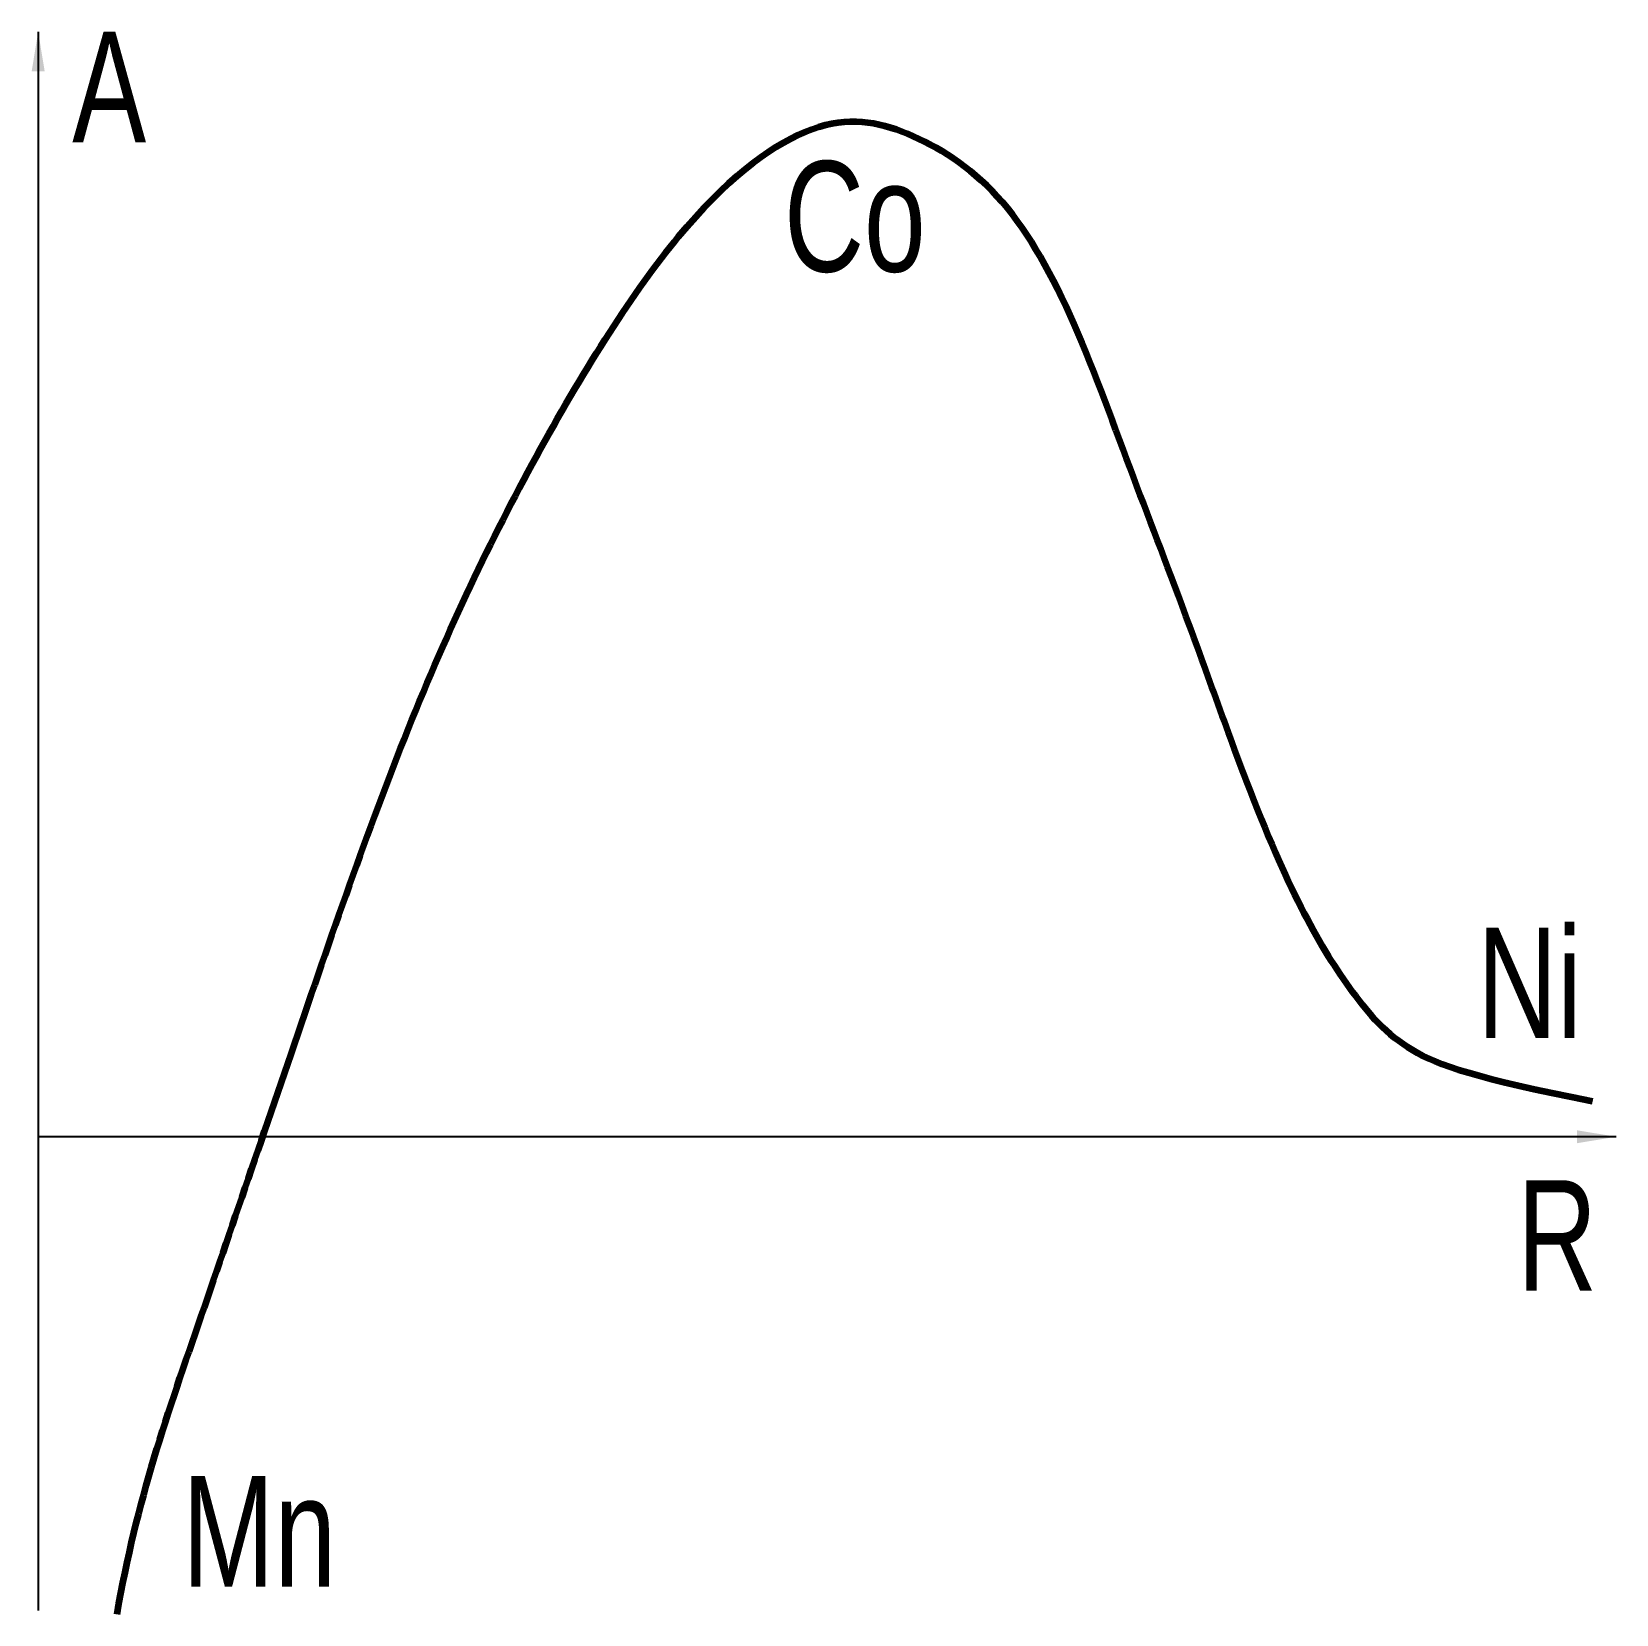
# Model space of a CAD drawing. Header units: millimetres. Extents: x 0 to 100, y 0 to 100.
import ezdxf

# ---------------------------------------------------------------- set-up
doc = ezdxf.new("R2010")
doc.units = ezdxf.units.MM
doc.layers.get('0').update_dxf_attribs({"linetype": 'CONTINUOUS', "lineweight": 0})
doc.styles.get("Standard").update_dxf_attribs({"font": 'txt', "width": 0.75})
doc.dimstyles.get("Standard").update_dxf_attribs({"dimtxt": 2.5, "dimasz": 2.5, "dimexe": 1.25, "dimexo": 0.625, "dimtad": 1, "dimtxsty": 'Standard', "dimcen": 2.5, "dimadec": 0, "dimazin": 0, "dimtfac": 1, "dimtmove": 0, "dimatfit": 3, "dimfxl": 1, "dimarcsym": 0})

msp = doc.modelspace()

# ---------------------------------------------------------------- linework, layer by layer
at = {"linetype": 'CONTINUOUS', "lineweight": 100}
msp.add_open_spline([(5, -0.25), (6.25, 7), (10.25, 18.25), (16.75, 37.5), (24, 58.25), (32.25, 75), (41.25, 89), (49.5, 95), (55, 94), (61, 90.25), (65.5, 82.5), (69.25, 72), (72.5, 63.75), (77, 51), (80.25, 43.75), (83.25, 39), (86.5, 35.25), (91, 33.75), (98.5, 32.25)], degree=3, dxfattribs=at)

# ---------------------------------------------------------------- texts
at = {"linetype": 'CONTINUOUS', "lineweight": 50, "char_height": 7, "width": 100, "attachment_point": 5}
for s, insert in [('A', (4.5, 96.5)), ('Co', (51.75, 88.25)), ('Ni', (94.5, 39.75)), ('R', (96.25, 23.75)), ('Mn', (14, 5))]:
    msp.add_mtext(s, dxfattribs=dict(at, insert=insert))

# ---------------------------------------------------------------- leaders
at = {"linetype": 'CONTINUOUS', "lineweight": 100}
for points in [[(0, 100), (0, 0)], [(100, 30), (0, 30)]]:
    msp.add_leader(points, dimstyle='Standard', dxfattribs=at)

doc.saveas('drawing.dxf')
